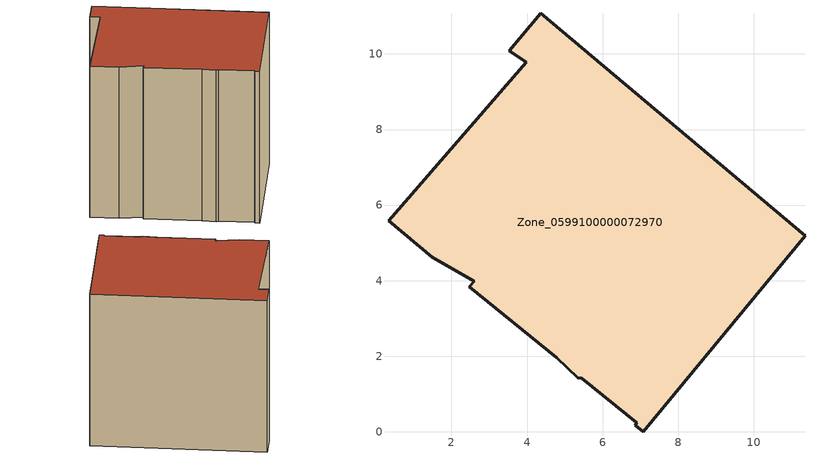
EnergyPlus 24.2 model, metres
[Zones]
Zone_0599100000072970
 floor ground (C_G): 2.6,3.99 1.5,4.62 0.33,5.58 3.98,9.78 3.53,10.09 4.36,11.08 11.35,5.2 7.07,0 6.86,0.18 6.91,0.23 5.44,1.42 5.34,1.43 4.78,1.96 2.46,3.84 z0
 wall outside (C_F): 7.07,0 11.35,5.2 4.36,11.08 3.53,10.09 3.98,9.78 0.33,5.58 1.5,4.62 2.6,3.99 2.46,3.84 4.78,1.96 5.34,1.43 5.44,1.42 6.91,0.23 6.86,0.18 7.07,0 z0:8.7
 roof outside (C_R): 3.98,9.78 0.33,5.58 1.5,4.62 2.6,3.99 2.46,3.84 4.78,1.96 5.34,1.43 5.44,1.42 6.91,0.23 6.86,0.18 7.07,0 11.35,5.2 4.36,11.08 3.53,10.09 z8.7
[BUILDING]
Pand.0599100000072970: North Axis=0; Terrain=City; Loads Convergence Tolerance Value=0.04; Temperature Convergence Tolerance Value=0.4; Solar Distribution=FullExterior; Maximum Number of Warmup Days=25; Minimum Number of Warmup Days=1
[Site:Location]
Rotterdam.The.Hague.AP_ZH_NLD Design_Conditions: Latitude=51.96; Longitude=4.45; Time Zone=1; Elevation=-4.5
[SITE:GROUNDTEMPERATURE:BUILDINGSURFACE]
18, 18, 18, 18, 18, 18, 18, 18, 18, 18, 18, 18
[MATERIAL] Thermal Absorptance=0.9; Solar Absorptance=0.7; Visible Absorptance=0.7
Name | Roughness | Thickness | Conductivity | Density | Specific Heat
G.TC.1946-1964 | MediumSmooth | 0.15 | 1 | 540 | 1210
F.TC.1946-1964 | Rough | 0.3 | 0.857143 | 1920 | 840
R.TC.1946-1964 | MediumRough | 0.2 | 0.235294 | 1500 | 1000
[CONSTRUCTION]
C_G: G.TC.1946-1964
C_F: F.TC.1946-1964
C_R: R.TC.1946-1964
[ZONE]
Zone_0599100000072970: Type=1; Multiplier=1; Ceiling Height=Autocalculate; Volume=Autocalculate; Floor Area=autocalculate; Part of Total Floor Area=Yes
[ZONEINFILTRATION:DESIGNFLOWRATE]
Infil_Zone_0599100000072970: Zone or ZoneList or Space or SpaceList=Zone_0599100000072970; Schedule=AlwaysOn; Design Flow Rate Calculation Method=Flow/Area; Flow Rate per Floor Area=0.003; Constant Term Coefficient=1; Temperature Term Coefficient=0; Velocity Term Coefficient=0; Velocity Squared Term Coefficient=0
[HVACTEMPLATE:ZONE:IDEALLOADSAIRSYSTEM]
Zone_0599100000072970: Maximum Heating Supply Air Temperature=50; Minimum Cooling Supply Air Temperature=13; Maximum Heating Supply Air Humidity Ratio=0.0156; Minimum Cooling Supply Air Humidity Ratio=0.0077; Heating Limit=NoLimit; Cooling Limit=NoLimit; Dehumidification Control Type=ConstantSensibleHeatRatio; Cooling Sensible Heat Ratio=0.7; Dehumidification Setpoint=60; Humidification Control Type=None; Humidification Setpoint=30; Outdoor Air Method=None; Outdoor Air Flow Rate per Person=0.00944; Outdoor Air Flow Rate per Zone Floor Area=0; Outdoor Air Flow Rate per Zone=0; Demand Controlled Ventilation Type=None; Outdoor Air Economizer Type=NoEconomizer; Heat Recovery Type=None; Sensible Heat Recovery Effectiveness=0.7; Latent Heat Recovery Effectiveness=0.65
[ZONECONTROL:THERMOSTAT]
ThermostatControl_Zone_0599100000072970: Zone or ZoneList=Zone_0599100000072970; Control Type Schedule=DualSetpointControlType; Control 1=Thermostat_Zone_0599100000072970; Temperature Difference Between Cutout And Setpoint=0
[THERMOSTATSETPOINT:DUALSETPOINT]
Thermostat_Zone_0599100000072970: Heating Setpoint Temperature Schedule=HeatingSetpoint_Zone_0599100000072970; Cooling Setpoint Temperature Schedule=CoolingSetpoint_Zone_0599100000072970
[SCHEDULE:COMPACT]
HeatingSetpoint_Zone_0599100000072970: Through: 12/31, For: AllDays, Until: 24:00, 21
CoolingSetpoint_Zone_0599100000072970: Through: 12/31, For: AllDays, Until: 24:00, 24
DualSetpointControlType: Through: 12/31, For: AllDays, Until: 24:00, 4
AlwaysOn: Through: 12/31, For: AllDays, Until: 24:00, 1
